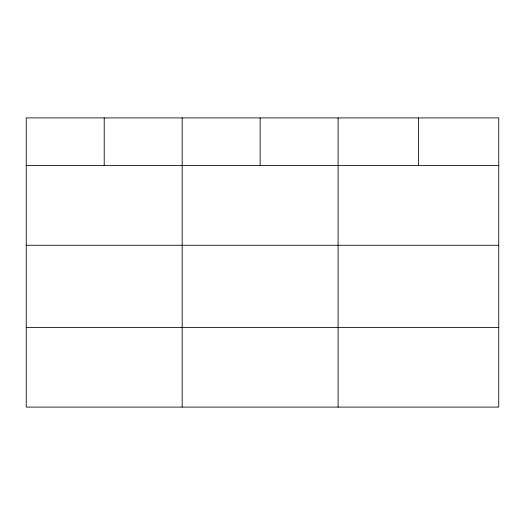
<?xml version="1.0" encoding="UTF-8"?>
<svg xmlns="http://www.w3.org/2000/svg" width="525" height="525" viewBox="0 0 525 525"><rect width="100%" height="100%" fill="white"/><g stroke="black" fill="none" stroke-linecap="round" stroke-linejoin="round"><path stroke-width="0.79" d="M498.75 245.267L498.75 117.902L26.25 117.902L26.25 407.098L498.75 407.098L498.75 245.267L26.25 245.267M26.25 165.559L498.75 165.559M26.25 327.39L498.75 327.39M418.425 117.902L418.425 165.559M338.1 117.902L338.1 407.098M260.137 117.902L260.137 165.559M182.175 117.902L182.175 407.098M104.213 117.902L104.213 165.559"/></g></svg>
